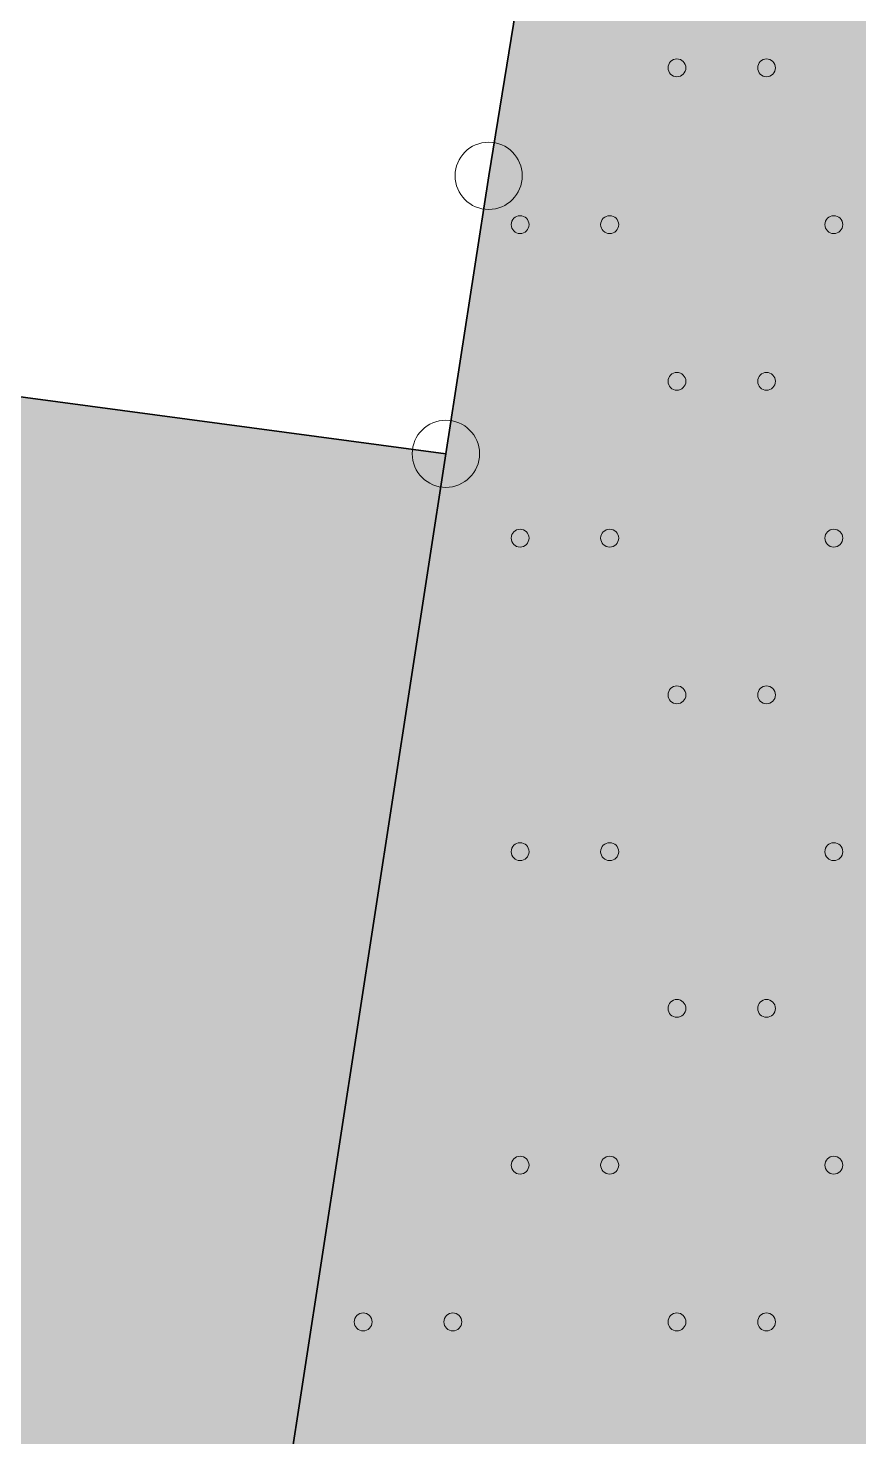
# Model space of a CAD drawing. Header units: inches. Extents: x -769 to 2065, y -580 to 2254.
# Drawn here: x 293.8 to 346.4, y 493.8 to 582.9 of the extents above; entities that cross this region are included whole.
import ezdxf

# ---------------------------------------------------------------- set-up
doc = ezdxf.new("R2010")
doc.units = ezdxf.units.IN
doc.header["$MEASUREMENT"] = 0
doc.layers.add('Layer 1', color=7, linetype='Continuous')

# ---------------------------------------------------------------- blocks, each defined once
blk = doc.blocks.new('block 3')
at = {"layer": 'Layer 1', "true_color": 0xf2f4cb}
h = blk.add_hatch(color=7, dxfattribs=at)
h.dxf.hatch_style = 2
h.paths.add_polyline_path([(345.376, 711.647), (354.956, 700.847), (472.62, 567.01), (339.056, 449.215), (307.945, 476.176), (320.235, 556.01), (322.945, 573.601)])
at = {"layer": 'Layer 1', "true_color": 0xfce0e0}
h = blk.add_hatch(color=254, dxfattribs=at)
h.dxf.hatch_style = 2
h.paths.add_polyline_path([(237.083, 421.423), (260.583, 564), (320.235, 556.01), (307.945, 476.176), (298.254, 413.242), (297.954, 411.282), (294.904, 391.481), (292.144, 373.521), (270.043, 354.57), (225.232, 316.148), (220.822, 312.368), (220.202, 316.848), (225.722, 353.34), (221.662, 360.71), (228.002, 366.341)])
at = {"layer": 'Layer 1', "lineweight": 0}
for points in [[(345.376, 711.647), (354.956, 700.847), (472.62, 567.01), (339.056, 449.215), (307.945, 476.176), (320.235, 556.01), (322.945, 573.601), (345.376, 711.647)], [(237.083, 421.423), (260.583, 564), (320.235, 556.01), (307.945, 476.176), (298.254, 413.242), (297.954, 411.282), (294.904, 391.481), (292.144, 373.521), (270.043, 354.57), (225.232, 316.148), (220.822, 312.368), (220.202, 316.848), (225.722, 353.34), (221.662, 360.71), (228.002, 366.341), (237.083, 421.423)]]:
    blk.add_lwpolyline(points, dxfattribs=at)
blk = doc.blocks.new('block 4')
at = {"layer": 'Layer 1', "color": 253, "lineweight": 18, "true_color": 0xb2b2b2}
for points in [[(345.376, 711.647), (322.945, 573.601), (320.235, 556.01), (260.583, 564), (237.083, 421.423), (228.002, 366.341), (221.662, 360.71), (225.722, 353.34), (220.202, 316.848), (220.822, 312.368), (211.542, 258.875), (185.121, 123.229), (158.09, -28.639)], [(345.376, 711.647), (354.956, 700.847), (472.62, 567.01), (339.056, 449.215), (307.945, 476.176), (320.235, 556.01), (322.945, 573.601), (345.376, 711.647)], [(237.083, 421.423), (260.583, 564), (320.235, 556.01), (307.945, 476.176), (298.254, 413.242), (297.954, 411.282), (294.904, 391.481), (292.144, 373.521), (270.043, 354.57), (225.232, 316.148), (220.822, 312.368), (220.202, 316.848), (225.722, 353.34), (221.662, 360.71), (228.002, 366.341), (237.083, 421.423)]]:
    blk.add_lwpolyline(points, dxfattribs=at)
blk = doc.blocks.new('block 7')
at = {"layer": 'Layer 1', "true_color": 0x008230}
h = blk.add_hatch(color=116, dxfattribs=at)
h.dxf.hatch_style = 2
edge = h.paths.add_edge_path()
edge.add_spline(control_points=[(335.416, 580.431), (335.416, 580.74), (335.155, 581.001), (334.845, 581.001), (334.536, 581.001), (334.285, 580.74), (334.285, 580.431), (334.285, 580.121), (334.536, 579.86), (334.845, 579.86), (335.155, 579.86), (335.416, 580.121), (335.416, 580.431)], knot_values=[0, 0, 0, 0, 1, 1, 1, 2, 2, 2, 3, 3, 3, 4, 4, 4, 4], degree=3, periodic=1)
h = blk.add_hatch(color=116, dxfattribs=at)
h.dxf.hatch_style = 2
edge = h.paths.add_edge_path()
edge.add_spline(control_points=[(341.085, 580.431), (341.085, 580.74), (340.826, 581.001), (340.516, 581.001), (340.206, 581.001), (339.956, 580.74), (339.956, 580.431), (339.956, 580.121), (340.206, 579.86), (340.516, 579.86), (340.826, 579.86), (341.085, 580.121), (341.085, 580.431)], knot_values=[0, 0, 0, 0, 1, 1, 1, 2, 2, 2, 3, 3, 3, 4, 4, 4, 4], degree=3, periodic=1)
h = blk.add_hatch(color=116, dxfattribs=at)
h.dxf.hatch_style = 2
edge = h.paths.add_edge_path()
edge.add_spline(control_points=[(325.495, 570.51), (325.495, 570.82), (325.235, 571.07), (324.925, 571.07), (324.615, 571.07), (324.365, 570.82), (324.365, 570.51), (324.365, 570.2), (324.615, 569.94), (324.925, 569.94), (325.235, 569.94), (325.495, 570.2), (325.495, 570.51)], knot_values=[0, 0, 0, 0, 1, 1, 1, 2, 2, 2, 3, 3, 3, 4, 4, 4, 4], degree=3, periodic=1)
h = blk.add_hatch(color=116, dxfattribs=at)
h.dxf.hatch_style = 2
edge = h.paths.add_edge_path()
edge.add_spline(control_points=[(331.166, 570.51), (331.166, 570.82), (330.905, 571.07), (330.595, 571.07), (330.285, 571.07), (330.025, 570.82), (330.025, 570.51), (330.025, 570.2), (330.285, 569.94), (330.595, 569.94), (330.905, 569.94), (331.166, 570.2), (331.166, 570.51)], knot_values=[0, 0, 0, 0, 1, 1, 1, 2, 2, 2, 3, 3, 3, 4, 4, 4, 4], degree=3, periodic=1)
h = blk.add_hatch(color=116, dxfattribs=at)
h.dxf.hatch_style = 2
edge = h.paths.add_edge_path()
edge.add_spline(control_points=[(345.336, 570.51), (345.336, 570.82), (345.086, 571.07), (344.766, 571.07), (344.456, 571.07), (344.206, 570.82), (344.206, 570.51), (344.206, 570.2), (344.456, 569.94), (344.766, 569.94), (345.086, 569.94), (345.336, 570.2), (345.336, 570.51)], knot_values=[0, 0, 0, 0, 1, 1, 1, 2, 2, 2, 3, 3, 3, 4, 4, 4, 4], degree=3, periodic=1)
h = blk.add_hatch(color=116, dxfattribs=at)
h.dxf.hatch_style = 2
edge = h.paths.add_edge_path()
edge.add_spline(control_points=[(335.416, 560.59), (335.416, 560.899), (335.155, 561.149), (334.845, 561.149), (334.536, 561.149), (334.285, 560.899), (334.285, 560.59), (334.285, 560.279), (334.536, 560.02), (334.845, 560.02), (335.155, 560.02), (335.416, 560.279), (335.416, 560.59)], knot_values=[0, 0, 0, 0, 1, 1, 1, 2, 2, 2, 3, 3, 3, 4, 4, 4, 4], degree=3, periodic=1)
h = blk.add_hatch(color=116, dxfattribs=at)
h.dxf.hatch_style = 2
edge = h.paths.add_edge_path()
edge.add_spline(control_points=[(341.085, 560.59), (341.085, 560.899), (340.826, 561.149), (340.516, 561.149), (340.206, 561.149), (339.956, 560.899), (339.956, 560.59), (339.956, 560.279), (340.206, 560.02), (340.516, 560.02), (340.826, 560.02), (341.085, 560.279), (341.085, 560.59)], knot_values=[0, 0, 0, 0, 1, 1, 1, 2, 2, 2, 3, 3, 3, 4, 4, 4, 4], degree=3, periodic=1)
h = blk.add_hatch(color=116, dxfattribs=at)
h.dxf.hatch_style = 2
edge = h.paths.add_edge_path()
edge.add_spline(control_points=[(325.495, 550.669), (325.495, 550.979), (325.235, 551.229), (324.925, 551.229), (324.615, 551.229), (324.365, 550.979), (324.365, 550.669), (324.365, 550.35), (324.615, 550.1), (324.925, 550.1), (325.235, 550.1), (325.495, 550.35), (325.495, 550.669)], knot_values=[0, 0, 0, 0, 1, 1, 1, 2, 2, 2, 3, 3, 3, 4, 4, 4, 4], degree=3, periodic=1)
h = blk.add_hatch(color=116, dxfattribs=at)
h.dxf.hatch_style = 2
edge = h.paths.add_edge_path()
edge.add_spline(control_points=[(331.166, 550.669), (331.166, 550.979), (330.905, 551.229), (330.595, 551.229), (330.285, 551.229), (330.025, 550.979), (330.025, 550.669), (330.025, 550.35), (330.285, 550.1), (330.595, 550.1), (330.905, 550.1), (331.166, 550.35), (331.166, 550.669)], knot_values=[0, 0, 0, 0, 1, 1, 1, 2, 2, 2, 3, 3, 3, 4, 4, 4, 4], degree=3, periodic=1)
h = blk.add_hatch(color=116, dxfattribs=at)
h.dxf.hatch_style = 2
edge = h.paths.add_edge_path()
edge.add_spline(control_points=[(345.336, 550.669), (345.336, 550.979), (345.086, 551.229), (344.766, 551.229), (344.456, 551.229), (344.206, 550.979), (344.206, 550.669), (344.206, 550.35), (344.456, 550.1), (344.766, 550.1), (345.086, 550.1), (345.336, 550.35), (345.336, 550.669)], knot_values=[0, 0, 0, 0, 1, 1, 1, 2, 2, 2, 3, 3, 3, 4, 4, 4, 4], degree=3, periodic=1)
h = blk.add_hatch(color=116, dxfattribs=at)
h.dxf.hatch_style = 2
edge = h.paths.add_edge_path()
edge.add_spline(control_points=[(335.416, 540.738), (335.416, 541.059), (335.155, 541.309), (334.845, 541.309), (334.536, 541.309), (334.285, 541.059), (334.285, 540.738), (334.285, 540.429), (334.536, 540.179), (334.845, 540.179), (335.155, 540.179), (335.416, 540.429), (335.416, 540.738)], knot_values=[0, 0, 0, 0, 1, 1, 1, 2, 2, 2, 3, 3, 3, 4, 4, 4, 4], degree=3, periodic=1)
h = blk.add_hatch(color=116, dxfattribs=at)
h.dxf.hatch_style = 2
edge = h.paths.add_edge_path()
edge.add_spline(control_points=[(341.085, 540.738), (341.085, 541.059), (340.826, 541.309), (340.516, 541.309), (340.206, 541.309), (339.956, 541.059), (339.956, 540.738), (339.956, 540.429), (340.206, 540.179), (340.516, 540.179), (340.826, 540.179), (341.085, 540.429), (341.085, 540.738)], knot_values=[0, 0, 0, 0, 1, 1, 1, 2, 2, 2, 3, 3, 3, 4, 4, 4, 4], degree=3, periodic=1)
h = blk.add_hatch(color=116, dxfattribs=at)
h.dxf.hatch_style = 2
edge = h.paths.add_edge_path()
edge.add_spline(control_points=[(325.495, 530.818), (325.495, 531.139), (325.235, 531.389), (324.925, 531.389), (324.615, 531.389), (324.365, 531.139), (324.365, 530.818), (324.365, 530.508), (324.615, 530.258), (324.925, 530.258), (325.235, 530.258), (325.495, 530.508), (325.495, 530.818)], knot_values=[0, 0, 0, 0, 1, 1, 1, 2, 2, 2, 3, 3, 3, 4, 4, 4, 4], degree=3, periodic=1)
h = blk.add_hatch(color=116, dxfattribs=at)
h.dxf.hatch_style = 2
edge = h.paths.add_edge_path()
edge.add_spline(control_points=[(331.166, 530.818), (331.166, 531.139), (330.905, 531.389), (330.595, 531.389), (330.285, 531.389), (330.025, 531.139), (330.025, 530.818), (330.025, 530.508), (330.285, 530.258), (330.595, 530.258), (330.905, 530.258), (331.166, 530.508), (331.166, 530.818)], knot_values=[0, 0, 0, 0, 1, 1, 1, 2, 2, 2, 3, 3, 3, 4, 4, 4, 4], degree=3, periodic=1)
h = blk.add_hatch(color=116, dxfattribs=at)
h.dxf.hatch_style = 2
edge = h.paths.add_edge_path()
edge.add_spline(control_points=[(345.336, 530.818), (345.336, 531.139), (345.086, 531.389), (344.766, 531.389), (344.456, 531.389), (344.206, 531.139), (344.206, 530.818), (344.206, 530.508), (344.456, 530.258), (344.766, 530.258), (345.086, 530.258), (345.336, 530.508), (345.336, 530.818)], knot_values=[0, 0, 0, 0, 1, 1, 1, 2, 2, 2, 3, 3, 3, 4, 4, 4, 4], degree=3, periodic=1)
h = blk.add_hatch(color=116, dxfattribs=at)
h.dxf.hatch_style = 2
edge = h.paths.add_edge_path()
edge.add_spline(control_points=[(335.416, 520.897), (335.416, 521.208), (335.155, 521.468), (334.845, 521.468), (334.536, 521.468), (334.285, 521.208), (334.285, 520.897), (334.285, 520.588), (334.536, 520.338), (334.845, 520.338), (335.155, 520.338), (335.416, 520.588), (335.416, 520.897)], knot_values=[0, 0, 0, 0, 1, 1, 1, 2, 2, 2, 3, 3, 3, 4, 4, 4, 4], degree=3, periodic=1)
h = blk.add_hatch(color=116, dxfattribs=at)
h.dxf.hatch_style = 2
edge = h.paths.add_edge_path()
edge.add_spline(control_points=[(341.085, 520.897), (341.085, 521.208), (340.826, 521.468), (340.516, 521.468), (340.206, 521.468), (339.956, 521.208), (339.956, 520.897), (339.956, 520.588), (340.206, 520.338), (340.516, 520.338), (340.826, 520.338), (341.085, 520.588), (341.085, 520.897)], knot_values=[0, 0, 0, 0, 1, 1, 1, 2, 2, 2, 3, 3, 3, 4, 4, 4, 4], degree=3, periodic=1)
h = blk.add_hatch(color=116, dxfattribs=at)
h.dxf.hatch_style = 2
edge = h.paths.add_edge_path()
edge.add_spline(control_points=[(325.495, 510.978), (325.495, 511.287), (325.235, 511.548), (324.925, 511.548), (324.615, 511.548), (324.365, 511.287), (324.365, 510.978), (324.365, 510.667), (324.615, 510.417), (324.925, 510.417), (325.235, 510.417), (325.495, 510.667), (325.495, 510.978)], knot_values=[0, 0, 0, 0, 1, 1, 1, 2, 2, 2, 3, 3, 3, 4, 4, 4, 4], degree=3, periodic=1)
h = blk.add_hatch(color=116, dxfattribs=at)
h.dxf.hatch_style = 2
edge = h.paths.add_edge_path()
edge.add_spline(control_points=[(331.166, 510.978), (331.166, 511.287), (330.905, 511.548), (330.595, 511.548), (330.285, 511.548), (330.025, 511.287), (330.025, 510.978), (330.025, 510.667), (330.285, 510.417), (330.595, 510.417), (330.905, 510.417), (331.166, 510.667), (331.166, 510.978)], knot_values=[0, 0, 0, 0, 1, 1, 1, 2, 2, 2, 3, 3, 3, 4, 4, 4, 4], degree=3, periodic=1)
h = blk.add_hatch(color=116, dxfattribs=at)
h.dxf.hatch_style = 2
edge = h.paths.add_edge_path()
edge.add_spline(control_points=[(345.336, 510.978), (345.336, 511.287), (345.086, 511.548), (344.766, 511.548), (344.456, 511.548), (344.206, 511.287), (344.206, 510.978), (344.206, 510.667), (344.456, 510.417), (344.766, 510.417), (345.086, 510.417), (345.336, 510.667), (345.336, 510.978)], knot_values=[0, 0, 0, 0, 1, 1, 1, 2, 2, 2, 3, 3, 3, 4, 4, 4, 4], degree=3, periodic=1)
h = blk.add_hatch(color=116, dxfattribs=at)
h.dxf.hatch_style = 2
edge = h.paths.add_edge_path()
edge.add_spline(control_points=[(315.565, 501.057), (315.565, 501.367), (315.315, 501.627), (315.005, 501.627), (314.695, 501.627), (314.435, 501.367), (314.435, 501.057), (314.435, 500.747), (314.695, 500.487), (315.005, 500.487), (315.315, 500.487), (315.565, 500.747), (315.565, 501.057)], knot_values=[0, 0, 0, 0, 1, 1, 1, 2, 2, 2, 3, 3, 3, 4, 4, 4, 4], degree=3, periodic=1)
h = blk.add_hatch(color=116, dxfattribs=at)
h.dxf.hatch_style = 2
edge = h.paths.add_edge_path()
edge.add_spline(control_points=[(321.235, 501.057), (321.235, 501.367), (320.985, 501.627), (320.675, 501.627), (320.365, 501.627), (320.105, 501.367), (320.105, 501.057), (320.105, 500.747), (320.365, 500.487), (320.675, 500.487), (320.985, 500.487), (321.235, 500.747), (321.235, 501.057)], knot_values=[0, 0, 0, 0, 1, 1, 1, 2, 2, 2, 3, 3, 3, 4, 4, 4, 4], degree=3, periodic=1)
h = blk.add_hatch(color=116, dxfattribs=at)
h.dxf.hatch_style = 2
edge = h.paths.add_edge_path()
edge.add_spline(control_points=[(335.416, 501.057), (335.416, 501.367), (335.155, 501.627), (334.845, 501.627), (334.536, 501.627), (334.285, 501.367), (334.285, 501.057), (334.285, 500.747), (334.536, 500.487), (334.845, 500.487), (335.155, 500.487), (335.416, 500.747), (335.416, 501.057)], knot_values=[0, 0, 0, 0, 1, 1, 1, 2, 2, 2, 3, 3, 3, 4, 4, 4, 4], degree=3, periodic=1)
h = blk.add_hatch(color=116, dxfattribs=at)
h.dxf.hatch_style = 2
edge = h.paths.add_edge_path()
edge.add_spline(control_points=[(341.085, 501.057), (341.085, 501.367), (340.826, 501.627), (340.516, 501.627), (340.206, 501.627), (339.956, 501.367), (339.956, 501.057), (339.956, 500.747), (340.206, 500.487), (340.516, 500.487), (340.826, 500.487), (341.085, 500.747), (341.085, 501.057)], knot_values=[0, 0, 0, 0, 1, 1, 1, 2, 2, 2, 3, 3, 3, 4, 4, 4, 4], degree=3, periodic=1)
at = {"layer": 'Layer 1', "lineweight": 0}
for points in [[(335.416, 580.431), (335.416, 580.74), (335.155, 581.001), (334.845, 581.001), (334.536, 581.001), (334.285, 580.74), (334.285, 580.431), (334.285, 580.121), (334.536, 579.86), (334.845, 579.86), (335.155, 579.86), (335.416, 580.121), (335.416, 580.431)], [(341.085, 580.431), (341.085, 580.74), (340.826, 581.001), (340.516, 581.001), (340.206, 581.001), (339.956, 580.74), (339.956, 580.431), (339.956, 580.121), (340.206, 579.86), (340.516, 579.86), (340.826, 579.86), (341.085, 580.121), (341.085, 580.431)], [(325.495, 570.51), (325.495, 570.82), (325.235, 571.07), (324.925, 571.07), (324.615, 571.07), (324.365, 570.82), (324.365, 570.51), (324.365, 570.2), (324.615, 569.94), (324.925, 569.94), (325.235, 569.94), (325.495, 570.2), (325.495, 570.51)], [(331.166, 570.51), (331.166, 570.82), (330.905, 571.07), (330.595, 571.07), (330.285, 571.07), (330.025, 570.82), (330.025, 570.51), (330.025, 570.2), (330.285, 569.94), (330.595, 569.94), (330.905, 569.94), (331.166, 570.2), (331.166, 570.51)], [(345.336, 570.51), (345.336, 570.82), (345.086, 571.07), (344.766, 571.07), (344.456, 571.07), (344.206, 570.82), (344.206, 570.51), (344.206, 570.2), (344.456, 569.94), (344.766, 569.94), (345.086, 569.94), (345.336, 570.2), (345.336, 570.51)], [(335.416, 560.59), (335.416, 560.899), (335.155, 561.149), (334.845, 561.149), (334.536, 561.149), (334.285, 560.899), (334.285, 560.59), (334.285, 560.279), (334.536, 560.02), (334.845, 560.02), (335.155, 560.02), (335.416, 560.279), (335.416, 560.59)], [(341.085, 560.59), (341.085, 560.899), (340.826, 561.149), (340.516, 561.149), (340.206, 561.149), (339.956, 560.899), (339.956, 560.59), (339.956, 560.279), (340.206, 560.02), (340.516, 560.02), (340.826, 560.02), (341.085, 560.279), (341.085, 560.59)], [(325.495, 550.669), (325.495, 550.979), (325.235, 551.229), (324.925, 551.229), (324.615, 551.229), (324.365, 550.979), (324.365, 550.669), (324.365, 550.35), (324.615, 550.1), (324.925, 550.1), (325.235, 550.1), (325.495, 550.35), (325.495, 550.669)], [(331.166, 550.669), (331.166, 550.979), (330.905, 551.229), (330.595, 551.229), (330.285, 551.229), (330.025, 550.979), (330.025, 550.669), (330.025, 550.35), (330.285, 550.1), (330.595, 550.1), (330.905, 550.1), (331.166, 550.35), (331.166, 550.669)], [(345.336, 550.669), (345.336, 550.979), (345.086, 551.229), (344.766, 551.229), (344.456, 551.229), (344.206, 550.979), (344.206, 550.669), (344.206, 550.35), (344.456, 550.1), (344.766, 550.1), (345.086, 550.1), (345.336, 550.35), (345.336, 550.669)], [(335.416, 540.738), (335.416, 541.059), (335.155, 541.309), (334.845, 541.309), (334.536, 541.309), (334.285, 541.059), (334.285, 540.738), (334.285, 540.429), (334.536, 540.179), (334.845, 540.179), (335.155, 540.179), (335.416, 540.429), (335.416, 540.738)], [(341.085, 540.738), (341.085, 541.059), (340.826, 541.309), (340.516, 541.309), (340.206, 541.309), (339.956, 541.059), (339.956, 540.738), (339.956, 540.429), (340.206, 540.179), (340.516, 540.179), (340.826, 540.179), (341.085, 540.429), (341.085, 540.738)], [(325.495, 530.818), (325.495, 531.139), (325.235, 531.389), (324.925, 531.389), (324.615, 531.389), (324.365, 531.139), (324.365, 530.818), (324.365, 530.508), (324.615, 530.258), (324.925, 530.258), (325.235, 530.258), (325.495, 530.508), (325.495, 530.818)], [(331.166, 530.818), (331.166, 531.139), (330.905, 531.389), (330.595, 531.389), (330.285, 531.389), (330.025, 531.139), (330.025, 530.818), (330.025, 530.508), (330.285, 530.258), (330.595, 530.258), (330.905, 530.258), (331.166, 530.508), (331.166, 530.818)], [(345.336, 530.818), (345.336, 531.139), (345.086, 531.389), (344.766, 531.389), (344.456, 531.389), (344.206, 531.139), (344.206, 530.818), (344.206, 530.508), (344.456, 530.258), (344.766, 530.258), (345.086, 530.258), (345.336, 530.508), (345.336, 530.818)], [(335.416, 520.897), (335.416, 521.208), (335.155, 521.468), (334.845, 521.468), (334.536, 521.468), (334.285, 521.208), (334.285, 520.897), (334.285, 520.588), (334.536, 520.338), (334.845, 520.338), (335.155, 520.338), (335.416, 520.588), (335.416, 520.897)], [(341.085, 520.897), (341.085, 521.208), (340.826, 521.468), (340.516, 521.468), (340.206, 521.468), (339.956, 521.208), (339.956, 520.897), (339.956, 520.588), (340.206, 520.338), (340.516, 520.338), (340.826, 520.338), (341.085, 520.588), (341.085, 520.897)], [(325.495, 510.978), (325.495, 511.287), (325.235, 511.548), (324.925, 511.548), (324.615, 511.548), (324.365, 511.287), (324.365, 510.978), (324.365, 510.667), (324.615, 510.417), (324.925, 510.417), (325.235, 510.417), (325.495, 510.667), (325.495, 510.978)], [(331.166, 510.978), (331.166, 511.287), (330.905, 511.548), (330.595, 511.548), (330.285, 511.548), (330.025, 511.287), (330.025, 510.978), (330.025, 510.667), (330.285, 510.417), (330.595, 510.417), (330.905, 510.417), (331.166, 510.667), (331.166, 510.978)], [(345.336, 510.978), (345.336, 511.287), (345.086, 511.548), (344.766, 511.548), (344.456, 511.548), (344.206, 511.287), (344.206, 510.978), (344.206, 510.667), (344.456, 510.417), (344.766, 510.417), (345.086, 510.417), (345.336, 510.667), (345.336, 510.978)], [(315.565, 501.057), (315.565, 501.367), (315.315, 501.627), (315.005, 501.627), (314.695, 501.627), (314.435, 501.367), (314.435, 501.057), (314.435, 500.747), (314.695, 500.487), (315.005, 500.487), (315.315, 500.487), (315.565, 500.747), (315.565, 501.057)], [(321.235, 501.057), (321.235, 501.367), (320.985, 501.627), (320.675, 501.627), (320.365, 501.627), (320.105, 501.367), (320.105, 501.057), (320.105, 500.747), (320.365, 500.487), (320.675, 500.487), (320.985, 500.487), (321.235, 500.747), (321.235, 501.057)], [(335.416, 501.057), (335.416, 501.367), (335.155, 501.627), (334.845, 501.627), (334.536, 501.627), (334.285, 501.367), (334.285, 501.057), (334.285, 500.747), (334.536, 500.487), (334.845, 500.487), (335.155, 500.487), (335.416, 500.747), (335.416, 501.057)], [(341.085, 501.057), (341.085, 501.367), (340.826, 501.627), (340.516, 501.627), (340.206, 501.627), (339.956, 501.367), (339.956, 501.057), (339.956, 500.747), (340.206, 500.487), (340.516, 500.487), (340.826, 500.487), (341.085, 500.747), (341.085, 501.057)]]:
    blk.add_open_spline(points, degree=3, knots=[0, 0, 0, 0, 1, 1, 1, 2, 2, 2, 3, 3, 3, 4, 4, 4, 4], dxfattribs=at)
blk = doc.blocks.new('block 17')
at = {"layer": 'Layer 1', "color": 7, "lineweight": 35, "true_color": 0xffffff}
for points in [[(345.376, 711.647), (322.945, 573.601), (320.235, 556.01), (260.583, 564), (237.083, 421.423), (228.002, 366.341), (221.662, 360.71), (225.722, 353.34), (220.202, 316.848), (220.822, 312.368), (210.372, 304.758), (188.481, 238.564), (211.542, 258.875), (185.121, 123.229), (158.09, -28.639)], [(307.945, 476.176), (320.235, 556.01), (322.945, 573.601), (345.376, 711.647), (354.956, 700.847), (472.62, 567.01), (339.056, 449.215), (307.945, 476.176)], [(298.254, 413.242), (297.954, 411.282), (258.703, 417.823), (237.083, 421.423), (260.583, 564), (320.235, 556.01), (307.945, 476.176), (298.254, 413.242)]]:
    blk.add_lwpolyline(points, dxfattribs=at)
blk = doc.blocks.new('block 18')
at = {"layer": 'Layer 1', "lineweight": 0}
for points in [[(325.065, 573.601), (325.065, 574.771), (324.115, 575.721), (322.945, 575.721), (321.765, 575.721), (320.815, 574.771), (320.815, 573.601), (320.815, 572.42), (321.765, 571.471), (322.945, 571.471), (324.115, 571.471), (325.065, 572.42), (325.065, 573.601)], [(322.365, 556.01), (322.365, 557.18), (321.405, 558.13), (320.235, 558.13), (319.065, 558.13), (318.105, 557.18), (318.105, 556.01), (318.105, 554.829), (319.065, 553.879), (320.235, 553.879), (321.405, 553.879), (322.365, 554.829), (322.365, 556.01)]]:
    blk.add_open_spline(points, degree=3, knots=[0, 0, 0, 0, 1, 1, 1, 2, 2, 2, 3, 3, 3, 4, 4, 4, 4], dxfattribs=at)
at = {"layer": 'Layer 1', "color": 7, "lineweight": 18, "true_color": 0xffffff}
for points in [[(325.065, 573.601), (325.065, 574.771), (324.115, 575.721), (322.945, 575.721), (321.765, 575.721), (320.815, 574.771), (320.815, 573.601), (320.815, 572.42), (321.765, 571.471), (322.945, 571.471), (324.115, 571.471), (325.065, 572.42), (325.065, 573.601)], [(322.365, 556.01), (322.365, 557.18), (321.405, 558.13), (320.235, 558.13), (319.065, 558.13), (318.105, 557.18), (318.105, 556.01), (318.105, 554.829), (319.065, 553.879), (320.235, 553.879), (321.405, 553.879), (322.365, 554.829), (322.365, 556.01)]]:
    blk.add_open_spline(points, degree=3, knots=[0, 0, 0, 0, 1, 1, 1, 2, 2, 2, 3, 3, 3, 4, 4, 4, 4], dxfattribs=at)
blk = doc.blocks.new('block 2')
at = {"layer": 'Layer 1'}
for name in ['block 3', 'block 4', 'block 7', 'block 17', 'block 18']:
    blk.add_blockref(name, (0, 0), dxfattribs=at)

msp = doc.modelspace()

# ---------------------------------------------------------------- block references
at = {"layer": 'Layer 1'}
msp.add_blockref('block 2', (0, 0), dxfattribs=at)

doc.saveas('drawing.dxf')
